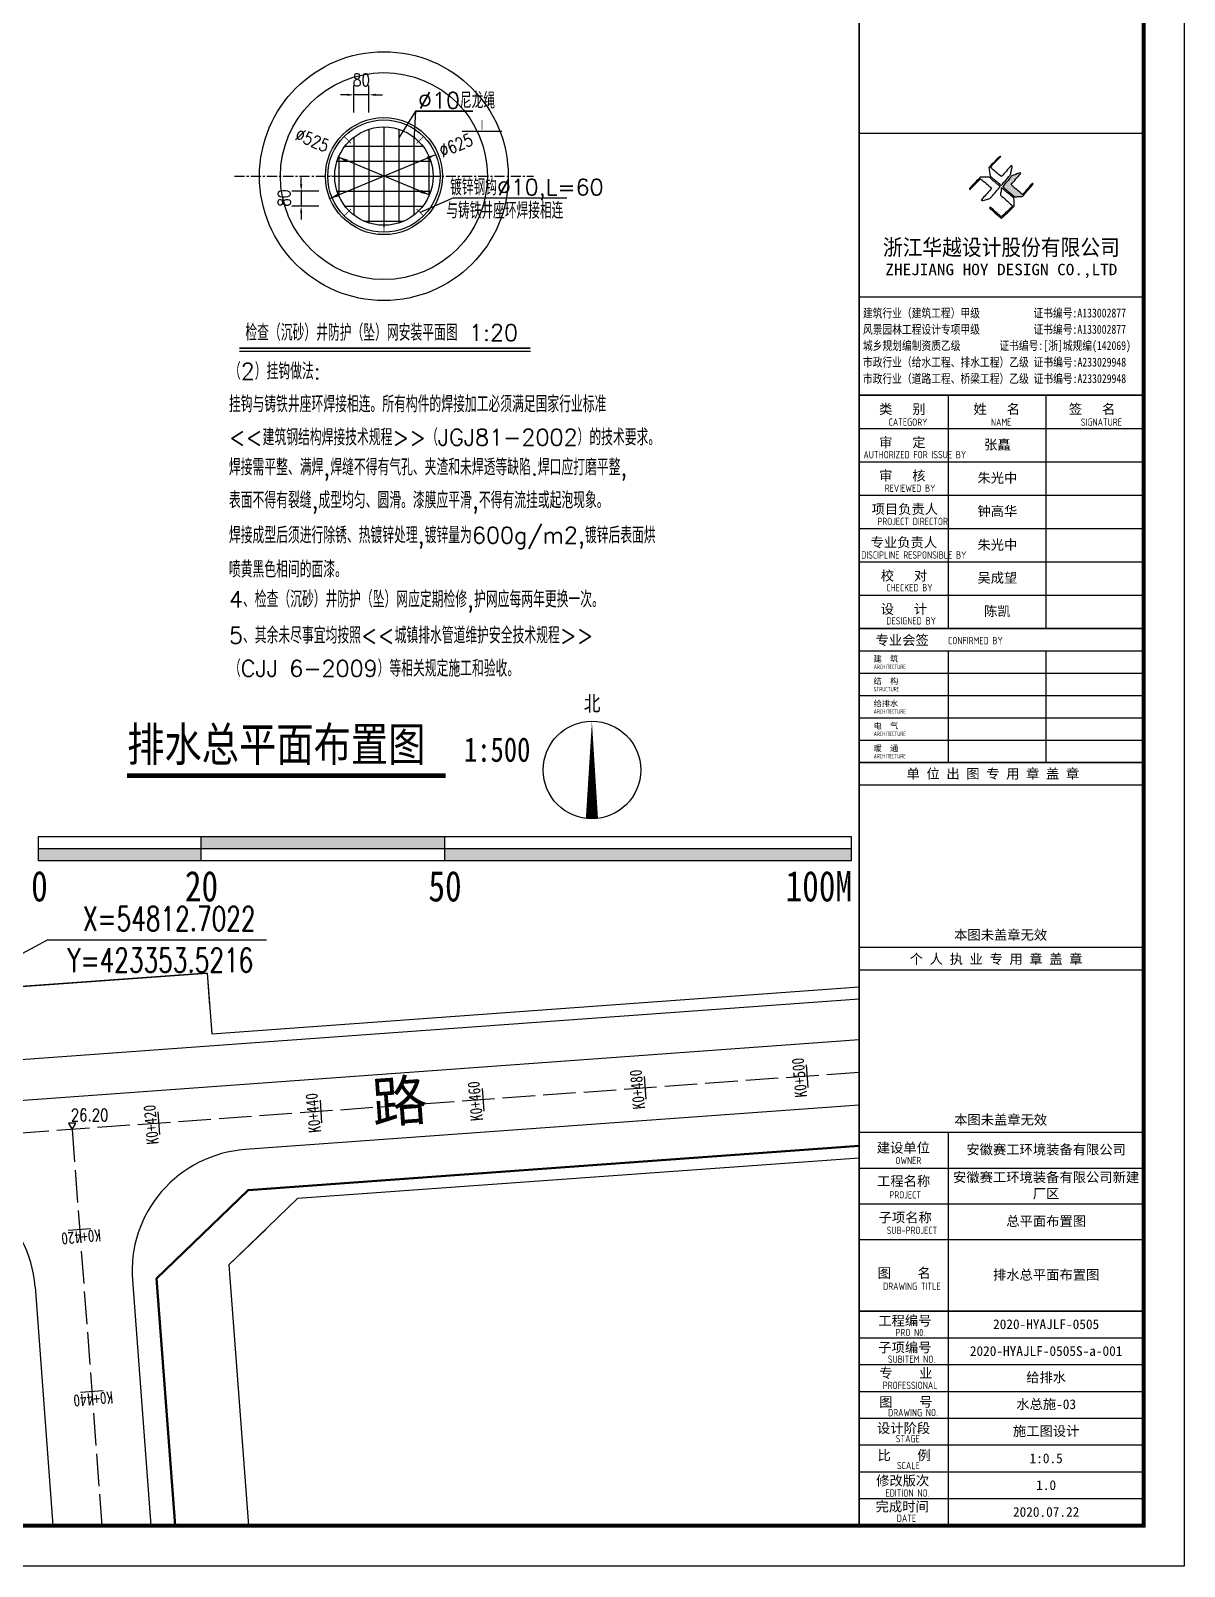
# Model space of a CAD drawing. Header units: millimetres. Extents: x 422266 to 846701, y 53777 to 109039.
# Drawn here: x 423363.2 to 423505.2, y 54420.3 to 54609.2 of the extents above; entities that cross this region are included whole.
import ezdxf
from ezdxf.enums import TextEntityAlignment as Align

# ---------------------------------------------------------------- set-up
doc = ezdxf.new("R2010")
doc.units = ezdxf.units.MM
doc.linetypes.add('CENTER', pattern=[2, 1.25, -0.25, 0.25, -0.25])
doc.linetypes.add('X3', pattern=[5, 4, -1])
for name, color, linetype in [('0000-绘图辅助线', 8, 'CENTER'), ('0000-部件-井体部分', 7, 'Continuous'), ('0000-部件名称', 7, 'Continuous'), ('0000-部件字体标注', 3, 'Continuous'), ('0000-部件线性标注', 2, 'Continuous'), ('0000-防护网部分', 44, 'Continuous'), ('DIM_COOR', 171, 'Continuous'), ('DIM_SYMB', 171, 'Continuous'), ('PUB_TEXT', 7, 'Continuous'), ('PUB_TITLE', 4, 'Continuous'), ('TK', 4, 'Continuous'), ('TWT_TEXT', 7, 'Continuous'), ('ZDH', 1, 'Continuous'), ('建设布局', 7, 'Continuous'), ('规划110kV线路', 255, 'Continuous'), ('路名', 7, 'Continuous'), ('道路网', 7, 'Continuous'), ('高程设计数据', 7, 'Continuous')]:
    doc.layers.add(name, color=color, linetype=linetype)
doc.styles.add('-宋体', font='', dxfattribs={"width": 0.8})
doc.styles.add('_TCH_DIM', font='SIMPLEX', dxfattribs={"bigfont": 'GBCBIG'})
doc.styles.add('_TWT_DIM', font='SIMPLEX', dxfattribs={"width": 0.8, "height": 3.5, "bigfont": 'HZTXT'})
doc.styles.add('HT', font='simhei.ttf', dxfattribs={"width": 0.8})
doc.styles.add('HZ', font='rs.shx', dxfattribs={"width": 0.8, "bigfont": 'hztxt.shx'})
doc.styles.add('TSSD_REIN', font='tssdeng.shx', dxfattribs={"width": 0.7, "bigfont": 'tssdchn.shx'})
doc.styles.add('图签宋体', font='', dxfattribs={"height": 300})
doc.styles.add('图签黑体', font='simhei.ttf', dxfattribs={"height": 550})
doc.styles.add('等线体', font='simhei.ttf')
doc.styles.get('-宋体').set_extended_font_data('SimSun')
doc.styles.get('图签宋体').set_extended_font_data('NSimSun')

# ---------------------------------------------------------------- blocks, each defined once
blk = doc.blocks.new('A$C7F6F64A1')
h = blk.add_hatch(color=256)
h.paths.add_polyline_path([(20.95, 7.35), (0.95, 7.35), (0.95, 5.85), (20.95, 5.85)])
h.paths.add_polyline_path([(50.95, 8.85), (20.95, 8.85), (20.95, 7.35), (50.95, 7.35)])
h.paths.add_polyline_path([(100.95, 7.35), (50.95, 7.35), (50.95, 5.85), (100.95, 5.85)])
for p, q in [((0.95, 5.85), (0.95, 8.85)), ((20.95, 5.85), (20.95, 8.85)), ((50.95, 5.85), (50.95, 8.85)), ((0.95, 7.35), (100.95, 7.35))]:
    blk.add_line(p, q)
blk.add_lwpolyline([(0.95, 8.85), (100.95, 8.85), (100.95, 5.85), (0.95, 5.85)], close=True)
at = {"layer": 'PUB_TEXT', "style": 'HT', "width": 0.8}
for s, height, p in [('0', 3.76, (0.04, 0.85)), ('20', 3.755, (18.96, 0.85)), ('50', 3.755, (48.93, 0.85)), ('100M', 3.755, (92.89, 0.85))]:
    blk.add_text(s, height=height, dxfattribs=at).set_placement(p)
blk = doc.blocks.new('13245')
at = {"layer": '0000-绘图辅助线', "linetype": 'CENTER'}
blk.add_line((454984.94, 3437874.7), (455021.72, 3437874.7), dxfattribs=at)
at = {"layer": '0000-部件-井体部分'}
for radius in [15.31, 12.73, 7.2, 6.91]:
    blk.add_circle((455003.33, 3437874.7), radius, dxfattribs=at)
at = {"layer": '0000-部件名称', "extrusion": (-3.93868e-32, 3.21629e-16, -1)}
blk.add_line((455021.37, 3437853.11, 32.81), (454985.54, 3437853.11, 32.81), dxfattribs=at)
at = {"layer": '0000-部件名称', "extrusion": (-3.93868e-32, 3.21629e-16, -1), "const_width": 0.229, "elevation": -32.81}
blk.add_lwpolyline([(-455021.37, 3437853.53), (-454985.54, 3437853.53)], dxfattribs=at)
at = {"layer": '0000-部件字体标注'}
for p, q in [((455007.21, 3437882.69), (455005.17, 3437879.43)), ((455007.21, 3437882.69), (455007.02, 3437879.03)), ((455007.21, 3437882.69), (455014.27, 3437882.69)), ((455014.27, 3437882.69), (455007.21, 3437882.69)), ((455011.88, 3437872.02), (455007.79, 3437870.24)), ((455011.88, 3437872.02), (455025.83, 3437872.02))]:
    blk.add_line(p, q, dxfattribs=at)
at = {"layer": '0000-部件线性标注'}
for p, q in [((454999.64, 3437882.53), (454999.64, 3437885.86)), ((455001.49, 3437882.53), (455001.49, 3437885.86)), ((454996.68, 3437871.95), (455009.71, 3437877.35)), ((455008.92, 3437872.39), (454997.74, 3437877.02)), ((454995.32, 3437872.86), (454992, 3437872.86)), ((454995.32, 3437871.02), (454992, 3437871.02))]:
    blk.add_line(p, q, dxfattribs=at)
at = {"layer": '0000-部件线性标注', "color": 2}
for p, q in [((454998.81, 3437884.7), (454997.98, 3437884.7)), ((455001.49, 3437884.7), (454999.64, 3437884.7)), ((455002.32, 3437884.7), (455003.14, 3437884.7)), ((454993.15, 3437873.69), (454993.15, 3437874.52)), ((454993.15, 3437872.86), (454993.15, 3437871.02)), ((454993.15, 3437870.19), (454993.15, 3437869.36))]:
    blk.add_line(p, q, dxfattribs=at)
for points in [[(454998.81, 3437884.84), (454998.81, 3437884.57), (454999.64, 3437884.7)], [(455002.32, 3437884.84), (455002.32, 3437884.57), (455001.49, 3437884.7)], [(454993.01, 3437873.69), (454993.29, 3437873.69), (454993.15, 3437872.86)], [(454993.01, 3437870.19), (454993.29, 3437870.19), (454993.15, 3437871.02)]]:
    blk.add_solid(points, dxfattribs=at)
at = {"layer": '0000-部件线性标注'}
for points in [[(454998.88, 3437876.75), (454998.73, 3437876.4), (454997.74, 3437877.02)], [(455008.58, 3437877.08), (455008.72, 3437876.73), (455009.71, 3437877.35)], [(454997.67, 3437872.57), (454997.81, 3437872.21), (454996.68, 3437871.95)], [(455007.93, 3437873.01), (455007.78, 3437872.65), (455008.92, 3437872.39)]]:
    blk.add_solid(points, dxfattribs=at)
at = {"layer": '0000-防护网部分'}
for p, q in [((455001.49, 3437880.46), (455001.49, 3437868.94)), ((455003.33, 3437880.75), (455003.33, 3437868.36)), ((455005.17, 3437880.46), (455005.17, 3437868.94)), ((455012.96, 3437880.23), (455017.86, 3437880.23)), ((454998.53, 3437878.39), (455008.12, 3437878.39)), ((454999.64, 3437879.5), (454999.64, 3437869.91)), ((455007.02, 3437879.5), (455007.02, 3437869.91)), ((454997.57, 3437876.55), (455009.09, 3437876.55)), ((454997.8, 3437877.15), (454997.8, 3437872.25)), ((455008.86, 3437877.15), (455008.86, 3437872.25)), ((454997.28, 3437874.7), (455009.38, 3437874.7)), ((454997.57, 3437872.86), (455009.09, 3437872.86)), ((454998.53, 3437871.02), (455008.12, 3437871.02)), ((454998.53, 3437871.02), (455008.12, 3437871.02)), ((455000.88, 3437869.17), (455005.78, 3437869.17))]:
    blk.add_line(p, q, dxfattribs=at)
at = {"layer": '0000-防护网部分', "color": 6, "const_width": 0.0922}
for points in [[(455015.41, 3437881.61), (455015.41, 3437880.4)], [(454998.44, 3437879.59), (454999.3, 3437878.73)], [(455008.22, 3437879.59), (455007.36, 3437878.73)], [(454996.42, 3437874.7), (454997.63, 3437874.7)], [(455010.24, 3437874.7), (455009.03, 3437874.7)], [(454998.44, 3437869.81), (454999.3, 3437870.67)], [(455008.22, 3437869.81), (455007.36, 3437870.67)], [(455003.33, 3437867.79), (455003.33, 3437869)]]:
    blk.add_lwpolyline(points, dxfattribs=at)
at = {"layer": '0000-防护网部分', "color": 6}
blk.add_circle((455003.33, 3437874.7), 6.05, dxfattribs=at)
at = {"layer": '0000-部件字体标注', "style": '_TCH_DIM'}
for s, p in [('%%C10尼龙绳', (455007.54, 3437883.01)), ('镀锌钢钩%%C10,L=60', (455011.48, 3437872.34)), ('与铸铁井座环焊接相连', (455011.01, 3437869.46))]:
    blk.add_text(s, height=2, dxfattribs=at).set_placement(p)
at = {"layer": '0000-部件字体标注', "style": '_TWT_DIM', "width": 0.8}
for s, rotation, p in [('∅525', 337.5, (454992.27, 3437879.22)), ('∅625', 22.5, (455010.55, 3437876.98))]:
    blk.add_text(s, height=1.536, rotation=rotation, dxfattribs=at).set_placement(p)
at = {"layer": '0000-部件字体标注', "insert": (455000.56, 3437886.53), "char_height": 1.536, "attachment_point": 5, "style": '_TWT_DIM'}
blk.add_mtext('80', dxfattribs=at)
at = {"layer": '0000-部件字体标注', "insert": (454991.05, 3437872), "char_height": 1.536, "attachment_point": 5, "rotation": 90, "style": '_TWT_DIM'}
blk.add_mtext('80', dxfattribs=at)
at = {"layer": 'TWT_TEXT', "style": '_TCH_DIM'}
for s, p in [('检查（沉砂）井防护（坠）网安装平面图 1:20', (454986.28, 3437854.44)), ('（2）挂钩做法:', (454984.26, 3437849.68)), ('挂钩与铸铁井座环焊接相连。所有构件的焊接加工必须满足国家行业标准', (454984.26, 3437845.64)), ('<<建筑钢结构焊接技术规程>>（JGJ81-2002）的技术要求。', (454984.26, 3437841.56)), ('焊接需平整、满焊,焊缝不得有气孔、夹渣和未焊透等缺陷.焊口应打磨平整,', (454984.26, 3437837.88)), ('表面不得有裂缝,成型均匀、圆滑。漆膜应平滑,不得有流挂或起泡现象。', (454984.26, 3437833.82)), ('焊接成型后须进行除锈、热镀锌处理,镀锌量为600g/m2,镀锌后表面烘', (454984.26, 3437829.51)), ('喷黄黑色相间的面漆。', (454984.26, 3437825.31)), ('4、检查（沉砂）井防护（坠）网应定期检修,护网应每两年更换一次。', (454984.26, 3437821.63)), ('5、其余未尽事宜均按照<<城镇排水管道维护安全技术规程>>', (454984.26, 3437817.19)), ('（CJJ 6-2009）等相关规定施工和验收。', (454984.26, 3437813.12))]:
    blk.add_text(s, height=2.016, dxfattribs=at).set_placement(p)
blk = doc.blocks.new('A$C053D6479')
at = {"layer": 'PUB_TITLE'}
h = blk.add_hatch(color=256, dxfattribs=at)
h.dxf.hatch_style = 1
edge = h.paths.add_edge_path()
edge.add_spline(control_points=[(1310, 579), (1216, 662), (1118, 742), (1026, 827)], knot_values=[14, 14, 14, 14, 15, 15, 15, 15], degree=3, periodic=0)
edge.add_spline(control_points=[(1026, 827), (1105, 920), (1188, 1008), (1266, 1102)], knot_values=[13, 13, 13, 13, 14, 14, 14, 14], degree=3, periodic=0)
edge.add_spline(control_points=[(1266, 1102), (1258, 1111), (1249, 1119), (1239, 1116)], knot_values=[12, 12, 12, 12, 13, 13, 13, 13], degree=3, periodic=0)
edge.add_spline(control_points=[(1239, 1116), (1210, 1107), (1179, 1092), (1144, 1077)], knot_values=[11, 11, 11, 11, 12, 12, 12, 12], degree=3, periodic=0)
edge.add_spline(control_points=[(1144, 1077), (1109, 1063), (1069, 1053), (1047, 1038)], knot_values=[10, 10, 10, 10, 11, 11, 11, 11], degree=3, periodic=0)
edge.add_spline(control_points=[(1047, 1038), (1028, 1026), (1007, 992), (991, 972)], knot_values=[9, 9, 9, 9, 10, 10, 10, 10], degree=3, periodic=0)
edge.add_spline(control_points=[(991, 972), (942, 913), (899, 868), (849, 810)], knot_values=[8, 8, 8, 8, 9, 9, 9, 9], degree=3, periodic=0)
edge.add_spline(control_points=[(849, 810), (842, 801), (822, 776), (822, 775)], knot_values=[7, 7, 7, 7, 8, 8, 8, 8], degree=3, periodic=0)
edge.add_spline(control_points=[(822, 775), (823, 771), (848, 752), (859, 744)], knot_values=[6, 6, 6, 6, 7, 7, 7, 7], degree=3, periodic=0)
edge.add_spline(control_points=[(859, 744), (949, 670), (1035, 592), (1122, 521)], knot_values=[5, 5, 5, 5, 6, 6, 6, 6], degree=3, periodic=0)
edge.add_spline(control_points=[(1122, 521), (1153, 527), (1185, 530), (1217, 533)], knot_values=[4, 4, 4, 4, 5, 5, 5, 5], degree=3, periodic=0)
edge.add_spline(control_points=[(1217, 533), (1246, 535), (1293, 532), (1316, 542)], knot_values=[3, 3, 3, 3, 4, 4, 4, 4], degree=3, periodic=0)
edge.add_spline(control_points=[(1316, 542), (1327, 547), (1338, 565), (1349, 579)], knot_values=[2, 2, 2, 2, 3, 3, 3, 3], degree=3, periodic=0)
edge.add_spline(control_points=[(1349, 579), (1423, 670), (1507, 759), (1572, 848)], knot_values=[1, 1, 1, 1, 2, 2, 2, 2], degree=3, periodic=0)
edge.add_spline(control_points=[(1572, 848), (1564, 852), (1561, 861), (1551, 862)], knot_values=[0, 0, 0, 0, 1, 1, 1, 1], degree=3, periodic=0)
edge.add_spline(control_points=[(1551, 862), (1469, 769), (1393, 671), (1310, 579)], knot_values=[15, 15, 15, 15, 16, 16, 16, 16], degree=3, periodic=0)
at = {"layer": 'TK'}
for points, knots in [([(1031, 1298), (1066, 1286), (1054, 1262), (1045, 1224), (1036, 1188), (1031, 1158), (1024, 1121), (1020, 1104), (1017, 1085), (1012, 1071), (1004, 1052), (976, 1026), (956, 1003), (906, 946), (866, 899), (814, 839), (806, 829), (789, 806), (787, 806), (777, 804), (728, 856), (719, 864), (651, 922), (580, 978), (514, 1036), (509, 1106), (488, 1176), (479, 1247), (570, 1343), (663, 1436), (758, 1526), (764, 1523), (768, 1518), (774, 1515), (693, 1422), (599, 1343), (520, 1249), (607, 1171), (698, 1096), (789, 1021), (874, 1109), (950, 1206), (1031, 1298)], [0, 0, 0, 0, 1, 1, 1, 2, 2, 2, 3, 3, 3, 4, 4, 4, 5, 5, 5, 6, 6, 6, 7, 7, 7, 8, 8, 8, 9, 9, 9, 10, 10, 10, 11, 11, 11, 12, 12, 12, 13, 13, 13, 14, 14, 14, 14]), ([(555, 949), (624, 891), (699, 833), (760, 773), (689, 691), (614, 604), (539, 517), (529, 505), (516, 487), (506, 482), (492, 475), (469, 472), (452, 467), (416, 456), (383, 448), (342, 438), (323, 433), (297, 422), (293, 440), (291, 452), (313, 470), (322, 480), (400, 566), (477, 652), (553, 736), (460, 815), (366, 894), (270, 970), (183, 883), (101, 791), (16, 703), (-18, 714), (9, 735), (28, 755), (103, 838), (192, 930), (266, 1005), (319, 1009), (387, 1005), (442, 1007), (456, 1008), (472, 1011), (485, 1007), (507, 1000), (534, 967), (555, 949)], [0, 0, 0, 0, 1, 1, 1, 2, 2, 2, 3, 3, 3, 4, 4, 4, 5, 5, 5, 6, 6, 6, 7, 7, 7, 8, 8, 8, 9, 9, 9, 10, 10, 10, 11, 11, 11, 12, 12, 12, 13, 13, 13, 14, 14, 14, 15, 15, 15, 15]), ([(1551, 862), (1561, 861), (1564, 852), (1572, 848), (1507, 759), (1423, 670), (1349, 579), (1338, 565), (1327, 547), (1316, 542), (1293, 532), (1246, 535), (1217, 533), (1185, 530), (1153, 527), (1122, 521), (1035, 592), (949, 670), (859, 744), (848, 752), (823, 771), (822, 775), (822, 776), (842, 801), (849, 810), (899, 868), (942, 913), (991, 972), (1007, 992), (1028, 1026), (1047, 1038), (1069, 1053), (1109, 1063), (1144, 1077), (1179, 1092), (1210, 1107), (1239, 1116), (1249, 1119), (1258, 1111), (1266, 1102), (1188, 1008), (1105, 920), (1026, 827), (1118, 742), (1216, 662), (1310, 579), (1393, 671), (1469, 769), (1551, 862)], [0, 0, 0, 0, 1, 1, 1, 2, 2, 2, 3, 3, 3, 4, 4, 4, 5, 5, 5, 6, 6, 6, 7, 7, 7, 8, 8, 8, 9, 9, 9, 10, 10, 10, 11, 11, 11, 12, 12, 12, 13, 13, 13, 14, 14, 14, 15, 15, 15, 16, 16, 16, 16]), ([(1097, 490), (1100, 425), (1106, 361), (1107, 294), (1018, 207), (925, 121), (830, 33), (818, 21), (800, 0), (787, 0), (768, -1), (725, 49), (712, 60), (662, 103), (616, 143), (568, 186), (545, 207), (518, 224), (499, 250), (501, 259), (511, 261), (516, 267), (609, 192), (696, 111), (785, 33), (883, 118), (977, 208), (1070, 298), (992, 373), (892, 456), (803, 534), (791, 544), (768, 561), (766, 569), (761, 588), (776, 634), (780, 655), (785, 690), (788, 721), (795, 746), (897, 661), (998, 576), (1097, 490)], [0, 0, 0, 0, 1, 1, 1, 2, 2, 2, 3, 3, 3, 4, 4, 4, 5, 5, 5, 6, 6, 6, 7, 7, 7, 8, 8, 8, 9, 9, 9, 10, 10, 10, 11, 11, 11, 12, 12, 12, 13, 13, 13, 14, 14, 14, 14])]:
    blk.add_open_spline(points, degree=3, knots=knots, dxfattribs=at)
blk = doc.blocks.new('GeYuanFrame_32177387', base_point=(20.09, 4.53))
at = {"layer": 'PUB_TITLE'}
for points in [[(803.09, 235.33), (803.09, 292.73)], [(827.09, 235.33), (827.09, 292.73)], [(803.09, 202.33), (803.09, 229.83)], [(827.09, 202.33), (827.09, 229.83)], [(803.09, 14.53), (803.09, 111.33)]]:
    blk.add_lwpolyline(points, dxfattribs=at)
at = {"layer": 'TK'}
for p, q in [((781.09, 316.93), (851.09, 316.93)), ((781.09, 284.53), (851.09, 284.53)), ((781.09, 276.33), (851.09, 276.33)), ((781.09, 268.13), (851.09, 268.13)), ((781.09, 259.93), (851.09, 259.93)), ((781.09, 251.73), (851.09, 251.73)), ((781.09, 243.53), (851.09, 243.53)), ((781.09, 235.33), (851.09, 235.33)), ((781.09, 235.33), (851.09, 235.33)), ((781.09, 102.53), (851.09, 102.53)), ((781.09, 93.73), (851.09, 93.73)), ((781.09, 84.93), (803.09, 84.93)), ((781.09, 84.93), (851.09, 84.93)), ((781.09, 67.37), (851.09, 67.37)), ((781.09, 67.33), (851.09, 67.33)), ((781.09, 60.77), (851.09, 60.77)), ((781.09, 54.17), (851.09, 54.17)), ((781.09, 47.57), (851.09, 47.57)), ((781.09, 40.97), (851.09, 40.97)), ((781.09, 34.37), (851.09, 34.37)), ((781.09, 27.77), (851.09, 27.77)), ((781.09, 21.17), (851.09, 21.17)), ((781.09, 14.53), (851.09, 14.53))]:
    blk.add_line(p, q, dxfattribs=at)
blk.add_lwpolyline([(20.09, 4.53), (20.09, 598.53), (861.09, 598.53), (861.09, 4.53)], close=True, dxfattribs=at)
at = {"layer": 'TK', "const_width": 1}
blk.add_lwpolyline([(45.09, 588.53), (851.09, 588.53), (851.09, 14.53), (45.09, 14.53)], close=True, dxfattribs=at)
at = {"layer": 'TK'}
for points, const_width in [([(781.09, 588.53), (781.09, 14.53)], 0.4), ([(781.09, 357.14), (851.09, 357.14)], 0.35), ([(781.09, 292.73), (851.09, 292.73)], 0.35), ([(781.09, 292.73), (851.09, 292.73)], 0.35), ([(781.09, 235.33), (851.09, 235.33)], 0.35), ([(781.09, 202.33), (851.09, 202.33)], 0.35), ([(781.09, 156.83), (851.09, 156.83)], 0.35), ([(781.09, 111.33), (851.09, 111.33)], 0.35), ([(781.09, 67.37), (851.09, 67.37)], 0.35)]:
    blk.add_lwpolyline(points, dxfattribs=dict(at, const_width=const_width))
for points in [[(781.09, 292.73), (851.09, 292.73)], [(781.09, 235.33), (851.09, 235.33)], [(781.09, 229.83), (851.09, 229.83)], [(781.09, 224.33), (851.09, 224.33)], [(781.09, 218.83), (851.09, 218.83)], [(781.09, 213.33), (851.09, 213.33)], [(781.09, 207.83), (851.09, 207.83)], [(781.09, 202.33), (851.09, 202.33)], [(781.09, 196.83), (851.09, 196.83)], [(781.09, 151.33), (851.09, 151.33)]]:
    blk.add_lwpolyline(points, dxfattribs=at)
at = {"layer": 'PUB_TITLE', "xscale": 0.01000000000021828, "yscale": 0.01000000000021828, "zscale": 0.01}
blk.add_blockref('A$C053D6479', (808.19, 336.27), dxfattribs=at)
at = {"layer": 'TK'}
for s, height, style, width, p in [('浙江华越设计股份有限公司', 3.96, 'HT', 0.9, (816.07, 329.16)), ('ZHEJIANG HOY DESIGN CO.,LTD', 2.8, '图签黑体', 1.11, (816.06, 323.29))]:
    blk.add_text(s, height=height, dxfattribs=dict(at, style=style, width=width)).set_placement(p, align=Align.MIDDLE)
for s, height, style, width, p in [('建筑行业（建筑工程）甲级           证书编号:A133002877', 2.2, '-宋体', 0.8, (782, 311.83)), ('风景园林工程设计专项甲级           证书编号:A133002877', 2.2, '-宋体', 0.8, (782, 307.81)), ('城乡规划编制资质乙级        证书编号:[浙]城规编(142069)', 2.2, '-宋体', 0.8, (782, 303.82)), ('市政行业（给水工程、排水工程）乙级 证书编号:A233029948', 2.2, '-宋体', 0.8, (782, 299.74)), ('市政行业（道路工程、桥梁工程）乙级 证书编号:A233029948', 2.2, '-宋体', 0.8, (782, 295.69)), ('CATEGORY', 1.8, 'TSSD_REIN', 0.7, (788.32, 285.17)), ('NAME', 1.8, 'TSSD_REIN', 0.7, (813.51, 285.17)), ('SIGNATURE', 1.8, 'TSSD_REIN', 0.7, (835.66, 285.17)), ('AUTHORIZED FOR ISSUE BY', 1.8, 'TSSD_REIN', 0.7, (782.12, 277.17)), ('REVIEWED BY', 1.8, 'TSSD_REIN', 0.7, (787.36, 268.91)), ('PROJECT DIRECTOR', 1.8, 'TSSD_REIN', 0.7, (785.55, 260.74)), ('DISCIPLINE RESPONSIBLE BY', 1.8, 'TSSD_REIN', 0.7, (781.57, 252.48)), ('CHECKED BY', 1.8, 'TSSD_REIN', 0.7, (787.75, 244.44)), ('DESIGNED BY', 1.8, 'TSSD_REIN', 0.7, (787.76, 236.27)), ('CONFIRMED BY', 1.8, 'TSSD_REIN', 0.7, (802.94, 231.42)), ('ARCHITECTURE', 1.08, 'TSSD_REIN', 0.7, (784.65, 225.34)), ('STRUCTURE', 1.08, 'TSSD_REIN', 0.7, (784.65, 219.84)), ('ARCHITECTURE', 1.08, 'TSSD_REIN', 0.7, (784.65, 214.34)), ('ARCHITECTURE', 1.08, 'TSSD_REIN', 0.7, (784.65, 208.84)), ('ARCHITECTURE', 1.08, 'TSSD_REIN', 0.7, (784.65, 203.34)), ('OWNER', 1.8, 'TSSD_REIN', 0.7, (789.98, 103.48)), ('PROJECT', 1.8, 'TSSD_REIN', 0.7, (788.52, 95.02)), ('SUB-PROJECT', 1.8, 'TSSD_REIN', 0.7, (787.86, 86.3)), ('DRAWING TITLE', 1.8, 'TSSD_REIN', 0.7, (786.97, 72.53)), ('PRO N0.', 1.8, 'TSSD_REIN', 0.7, (790.01, 61.15)), ('SUBITEM NO.', 1.8, 'TSSD_REIN', 0.7, (788.15, 54.58)), ('PROFESSIONAL', 1.8, 'TSSD_REIN', 0.8, (786.88, 48.15)), ('DRAWING NO.', 1.8, 'TSSD_REIN', 0.7, (788.19, 41.45)), ('STAGE', 1.8, 'TSSD_REIN', 0.7, (790.09, 35.03)), ('SCALE', 1.8, 'TSSD_REIN', 0.7, (790.38, 28.42)), ('EDITION NO.', 1.8, 'TSSD_REIN', 0.8, (787.53, 21.64)), ('DATE', 1.8, 'TSSD_REIN', 0.7, (790.33, 15.45))]:
    blk.add_text(s, height=height, dxfattribs=dict(at, style=style, width=width)).set_placement(p)
at = {"layer": 'TK', "style": '图签宋体'}
for s, height, p in [('类   别', 2.4, (785.97, 288.09)), ('姓   名', 2.4, (809.2, 288.09)), ('签   名', 2.4, (832.68, 288.09)), ('审   定', 2.4, (785.97, 279.89)), ('审   核', 2.4, (785.97, 271.69)), ('项目负责人', 2.4, (784.13, 263.49)), ('专业负责人', 2.4, (783.89, 255.29)), ('校   对', 2.4, (786.38, 247.09)), ('设   计', 2.4, (786.36, 238.89)), ('专业会签', 2.4, (785.12, 231.24)), ('建  筑', 1.44, (784.61, 227.11)), ('结  构', 1.44, (784.61, 221.61)), ('给排水', 1.44, (784.61, 216.11)), ('电  气', 1.44, (784.61, 210.61)), ('暖  通', 1.44, (784.61, 205.11)), ('单 位 出 图 专 用 章 盖 章', 2.4, (792.72, 198.35)), ('本图未盖章无效', 2.4, (804.43, 158.7)), ('个 人 执 业 专 用 章 盖 章', 2.4, (793.52, 152.77)), ('本图未盖章无效', 2.4, (804.43, 113.2)), ('建设单位', 2.4, (785.39, 106.33)), ('工程名称', 2.4, (785.47, 98.12)), ('子项名称', 2.4, (785.85, 89.14)), ('图    名', 2.4, (785.63, 75.5)), ('工程编号', 2.4, (785.77, 63.77)), ('子项编号', 2.4, (785.77, 57.19)), ('专    业', 2.4, (786.01, 50.88)), ('图    号', 2.4, (786.02, 43.77)), ('设计阶段', 2.4, (785.45, 37.32)), ('比    例', 2.4, (785.59, 30.63)), ('修改版次', 2.4, (785.24, 24.41)), ('完成时间', 2.4, (785.11, 18.02))]:
    blk.add_text(s, height=height, dxfattribs=at).set_placement(p)
at = {"layer": 'TK', "char_height": 2.4, "attachment_point": 5, "style": '图签宋体'}
for s, insert, width in [('张矗', (815.09, 280.4), 24), ('朱光中', (815.09, 272.23), 24), ('钟高华', (815.09, 264.03), 24), ('朱光中', (815.09, 255.76), 24), ('吴成望', (815.09, 247.63), 24), ('陈凯', (815.09, 239.43), 24), ('安徽赛工环境装备有限公司', (827.09, 106.93), 48), ('安徽赛工环境装备有限公司新建厂区', (827.09, 98.13), 48), ('总平面布置图', (827.09, 89.33), 48), ('排水总平面布置图', (827.09, 76.13), 48), ('2020-HYAJLF-0505', (827.09, 64.07), 48), ('2020-HYAJLF-0505S-a-001', (827.09, 57.47), 48), ('给排水', (827.09, 50.87), 48), ('水总施-03', (827.09, 44.27), 48), ('施工图设计', (827.09, 37.67), 48), ('1:0.5', (827.09, 31.07), 48), ('1.0', (827.09, 24.47), 48), ('2020.07.22', (827.09, 17.88), 48)]:
    blk.add_mtext(s, dxfattribs=dict(at, insert=insert, width=width))

msp = doc.modelspace()

# ---------------------------------------------------------------- linework, layer by layer
at = {"layer": 'DIM_COOR', "color": 3}
for p, q in [((423353.52, 54490.98), (423365.27, 54497.35)), ((423365.27, 54497.35), (423392.22, 54497.35))]:
    msp.add_line(p, q, dxfattribs=at)
at = {"layer": 'DIM_SYMB'}
msp.add_lwpolyline([(423432.26, 54512.23, 1.5, 0, 0), (423432.26, 54524.23, 0, 0, 0)], format="xyseb", dxfattribs=at)
at = {"layer": 'DIM_SYMB', "const_width": 0.56}
msp.add_lwpolyline([(423375.06, 54517.53), (423414.27, 54517.53)], dxfattribs=at)
at = {"layer": 'DIM_SYMB'}
msp.add_circle((423432.26, 54518.23), 6, dxfattribs=at)
at = {"layer": '建设布局', "color": 1, "linetype": 'Continuous', "flags": 128}
for points in [[(423353.52, 54712.26), (423353.52, 54490.98), (423384.91, 54493.25), (423385.47, 54485.77), (423465.16, 54491.55)], [(423465.16, 54470.49), (423396.03, 54465.49), (423387.59, 54457.33), (423389.99, 54425.26)]]:
    msp.add_lwpolyline(points, dxfattribs=at)
at = {"layer": '规划110kV线路', "color": 210, "lineweight": 50, "ltscale": 5, "flags": 128}
msp.add_lwpolyline([(423380.97, 54425.26), (423378.69, 54455.68), (423389.94, 54466.55), (423465.16, 54472)], dxfattribs=at)
at = {"layer": '道路网', "color": 1, "linetype": 'Continuous'}
for p, q in [((423384.91, 54493.25), (423097.16, 54472.41)), ((423384.91, 54493.25), (423385.21, 54489.27)), ((423392.11, 54461.69), (423387.59, 54457.33)), ((423387.59, 54457.33), (423389.99, 54425.26))]:
    msp.add_line(p, q, dxfattribs=at)
at = {"layer": '道路网', "color": 2, "linetype": 'Continuous', "lineweight": 30}
for p, q in [((423458.64, 54481.95), (423458.85, 54479.16)), ((423438.7, 54480.51), (423438.9, 54477.71)), ((423398.8, 54477.62), (423399, 54474.82)), ((423418.75, 54479.06), (423418.95, 54476.27)), ((423378.85, 54476.17), (423379.05, 54473.38)), ((423367.82, 54461.62), (423370.61, 54461.82)), ((423369.31, 54441.67), (423372.1, 54441.88))]:
    msp.add_line(p, q, dxfattribs=at)
at = {"layer": '道路网', "color": 5, "linetype": 'X3'}
for p, q in [((423465.16, 54481.02), (423097.16, 54454.36)), ((423368.3, 54474), (423371.94, 54425.26))]:
    msp.add_line(p, q, dxfattribs=at)
at = {"layer": '道路网', "color": 4, "linetype": 'Continuous'}
for p, q in [((423465.16, 54477.01), (423389.58, 54471.53)), ((423375.7, 54455.45), (423377.96, 54425.26)), ((423363.73, 54454.66), (423365.93, 54425.26))]:
    msp.add_line(p, q, dxfattribs=at)
at = {"layer": '道路网', "color": 6, "linetype": 'Continuous'}
for p, q in [((423465.16, 54472), (423389.94, 54466.55)), ((423389.94, 54466.55), (423378.69, 54455.68)), ((423378.69, 54455.68), (423380.97, 54425.26))]:
    msp.add_line(p, q, dxfattribs=at)
at = {"layer": '道路网', "color": 6, "linetype": 'Continuous', "flags": 128}
msp.add_lwpolyline([(423465.16, 54490.05), (423388.55, 54484.49), (423346.66, 54481.46), (423097.16, 54463.38)], dxfattribs=at)
at = {"layer": '道路网', "color": 4, "linetype": 'Continuous', "flags": 128}
msp.add_lwpolyline([(423465.16, 54485.03), (423388.91, 54479.51), (423347.02, 54476.47), (423097.16, 54458.37)], dxfattribs=at)
at = {"layer": '道路网', "color": 4, "linetype": 'Continuous'}
for centre, start, end in [((423390.66, 54456.57), 94.1439, 184.2782), ((423348.77, 54453.54), 4.2782, 94.1439)]:
    msp.add_arc(centre, 15, start, end, dxfattribs=at)
at = {"layer": '高程设计数据', "color": 1, "linetype": 'Continuous', "flags": 128}
msp.add_lwpolyline([(423368.3, 54474), (423368.74, 54474.77), (423367.85, 54474.77)], close=True, dxfattribs=at)

# ---------------------------------------------------------------- block references
at = {"color": 2, "xscale": 0.5, "yscale": 0.5, "zscale": 0.5}
msp.add_blockref('GeYuanFrame_32177387', (423084.66, 54420.26), dxfattribs=at)
msp.add_blockref('A$C7F6F64A1', (423363.21, 54501.21))
at = {"layer": 'ZDH'}
msp.add_blockref('13245', (-31596.67, -3383283.4), dxfattribs=at)

# ---------------------------------------------------------------- texts
at = {"layer": 'PUB_TEXT'}
for s, height, style, width, p in [('北', 1.88, 'HT', 0.8, (423431.26, 54525.48)), ('排水总平面布置图', 4.206, 'HT', 0.8, (423375.06, 54519.29, 30.36)), ('1:500', 3.004, 'HT', 0.8, (423416.51, 54519.24, 30.36)), ('X=54812.7022', 2.975, '_TCH_DIM', 0.705882, (423369.62, 54498.45)), ('Y=423353.5216', 2.975, '_TCH_DIM', 0.705882, (423367.72, 54493.34))]:
    msp.add_text(s, height=height, dxfattribs=dict(at, style=style, width=width)).set_placement(p)
at = {"layer": '路名', "color": 6, "linetype": 'Continuous', "style": '等线体'}
msp.add_text('路', height=5, rotation=4.1439, dxfattribs=at).set_placement((423405.35, 54474.75, -26.29))
at = {"layer": '道路网', "color": 141, "linetype": 'Continuous', "style": '等线体', "width": 0.8}
for s, rotation, p in [('K0+500', 95.199, (423458.76, 54478)), ('K0+460', 95.199, (423418.86, 54475.11)), ('K0+480', 95.199, (423438.81, 54476.55)), ('K0+440', 95.199, (423398.92, 54473.66)), ('K0+420', 95.199, (423378.97, 54472.22)), ('K0+420', 185.3333, (423371.77, 54461.74)), ('K0+440', 185.3333, (423373.26, 54441.8))]:
    msp.add_text(s, height=1.5, rotation=rotation, dxfattribs=at).set_placement(p)
at = {"layer": '高程设计数据', "color": 1, "linetype": 'Continuous', "style": 'HZ', "width": 0.8}
msp.add_text('26.20', height=1.5, rotation=0.1889, dxfattribs=at).set_placement((423368.13, 54475.02))

doc.saveas('drawing.dxf')
